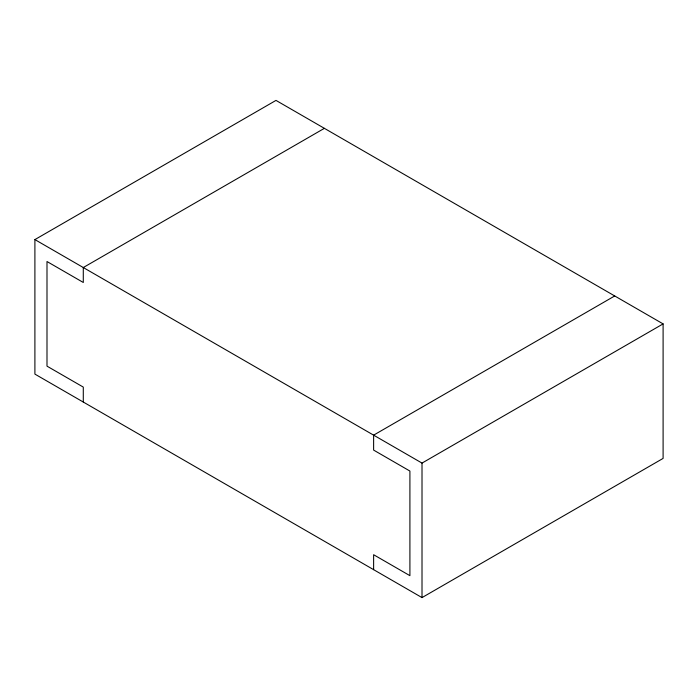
<?xml version="1.0" encoding="UTF-8"?>
<svg xmlns="http://www.w3.org/2000/svg" width="698" height="698" viewBox="0 0 698 698"><rect width="100%" height="100%" fill="white"/><g stroke="black" fill="none" stroke-linecap="round" stroke-linejoin="round"><path stroke-width="1.05" d="M34.9 239.597L275.989 100.399L663.1 323.898L663.1 458.403L422.011 597.601L34.9 374.102L34.9 239.597L422.011 463.088L663.1 323.898M324.378 128.336L83.289 267.535L83.289 282.481L46.993 261.523L46.993 366.145L83.289 387.093L83.289 402.039M614.711 295.961L373.622 435.151L373.622 450.097L409.909 471.054L409.909 575.667L373.622 554.718L373.622 569.664M422.011 463.088L422.011 597.601"/></g></svg>
